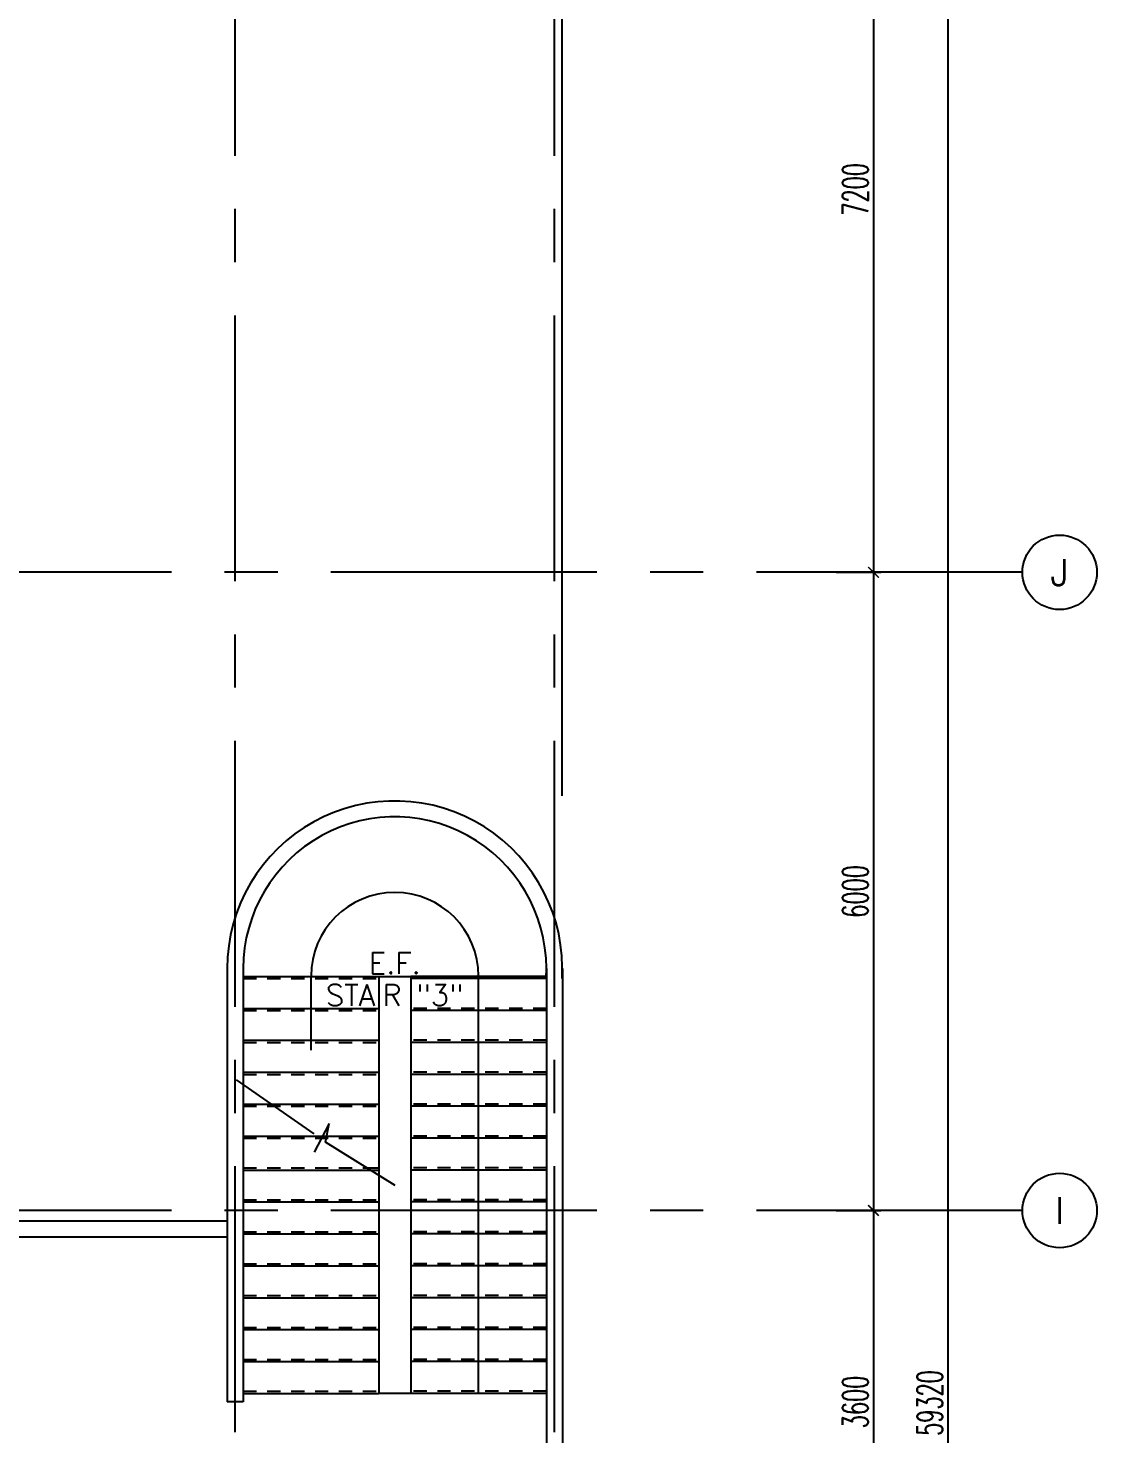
# Model space of a CAD drawing. Extents: x 276011.4 to 276105.3, y 57291.9 to 57371.4.
# Drawn here: x 276095.27 to 276105.32, y 57327.88 to 57341.1 of the extents above; entities that cross this region are included whole.
import ezdxf
from ezdxf.enums import TextEntityAlignment as Align

# ---------------------------------------------------------------- set-up
doc = ezdxf.new("R2010")
doc.units = 0
doc.header["$MEASUREMENT"] = 0
doc.header["$PDMODE"] = 34
doc.linetypes.add('CENTERX2', pattern=[4, 2.5, -0.5, 0.5, -0.5])
doc.linetypes.add('HIDDEN2', pattern=[0.1875, 0.125, -0.0625])
doc.layers.get('0').update_dxf_attribs({"color": 11, "linetype": 'CONTINUOUS'})
doc.layers.get('DEFPOINTS').update_dxf_attribs({"color": 11, "linetype": 'CONTINUOUS'})
for name, color, linetype in [('AX-CR', 11, 'CONTINUOUS'), ('AX-DIM', 11, 'CONTINUOUS'), ('AX-TXT', 11, 'CONTINUOUS'), ('AXES', 11, 'CENTERX2'), ('RM-NAME', 11, 'CONTINUOUS'), ('ROOF', 11, 'CONTINUOUS'), ('STR', 11, 'CONTINUOUS'), ('WALL', 11, 'CONTINUOUS')]:
    doc.layers.add(name, color=color, linetype=linetype)
doc.styles.add('ROMANS', font='ROMANS.shx', dxfattribs={"width": 0.6})
doc.dimstyles.new('STANDARD in', dxfattribs={"dimtxt": 0.24, "dimasz": 0.1, "dimexe": 0.07, "dimexo": 0.05, "dimgap": 0.05, "dimtad": 1, "dimdec": 0, "dimlfac": 1000, "dimzin": 0, "dimdsep": 46, "dimtxsty": 'ROMANS', "dimblk": 'ARCHTICK', "dimcen": 0.05, "dimdle": 0.05, "dimclrd": 7, "dimclre": 7, "dimclrt": 2, "dimadec": 0, "dimazin": 0, "dimtfac": 1, "dimtdec": 0, "dimtmove": 2, "dimatfit": 3, "dimldrblk": 'ARCHTICK', "dimfxl": 0, "dimtolj": 1, "dimtzin": 0, "dimarcsym": 0})

# ---------------------------------------------------------------- blocks, each defined once
blk = doc.blocks.new('_ARCHTICK')
at = {"color": 0, "linetype": 'ByBlock', "const_width": 0.15}
blk.add_lwpolyline([(-0.5, -0.5), (0.5, 0.5)], dxfattribs=at)
blk = doc.blocks.new('*D161')
at = {"layer": 'AX-DIM', "color": 7, "lineweight": -2, "ltscale": 0.3}
for p, q in [((276095.065, 57369.361), (276095.065, 57370.081)), ((276100.29, 57333.883), (276100.29, 57370.081)), ((276095.015, 57370.011), (276100.34, 57370.011))]:
    blk.add_line(p, q, dxfattribs=at)
at = {"layer": 'DEFPOINTS', "color": 0, "ltscale": 0.3}
for p in [(276100.29, 57370.011), (276095.065, 57369.311), (276100.29, 57333.833)]:
    blk.add_point(p, dxfattribs=at)
at = {"layer": 'AX-DIM', "color": 7, "lineweight": -2, "ltscale": 0.3, "xscale": 0.1, "yscale": 0.1, "zscale": 0.1, "rotation": 180}
blk.add_blockref('_ARCHTICK', (276095.065, 57370.011), dxfattribs=at)
at = {"layer": 'AX-DIM', "color": 7, "lineweight": -2, "ltscale": 0.3, "xscale": 0.1, "yscale": 0.1, "zscale": 0.1}
blk.add_blockref('_ARCHTICK', (276100.29, 57370.011), dxfattribs=at)
at = {"layer": 'AX-DIM', "color": 2, "ltscale": 0.3, "insert": (276097.678, 57370.181), "char_height": 0.24, "attachment_point": 5, "style": 'ROMANS'}
blk.add_mtext('\\A1;5225', dxfattribs=at)
blk = doc.blocks.new('*D159')
at = {"layer": 'AX-DIM', "color": 7, "lineweight": -2, "ltscale": 0.3}
for p, q in [((276095.115, 57357.833), (276103.985, 57357.833)), ((276103.915, 57357.883), (276103.915, 57298.463)), ((276095.115, 57298.513), (276103.985, 57298.513))]:
    blk.add_line(p, q, dxfattribs=at)
at = {"layer": 'DEFPOINTS', "color": 0, "ltscale": 0.3}
for p in [(276095.065, 57357.833), (276095.065, 57298.513), (276103.915, 57298.513)]:
    blk.add_point(p, dxfattribs=at)
at = {"layer": 'AX-DIM', "color": 7, "lineweight": -2, "ltscale": 0.3, "xscale": 0.1, "yscale": 0.1, "zscale": 0.1}
for p, rotation in [((276103.915, 57357.833), 90), ((276103.915, 57298.513), 270)]:
    blk.add_blockref('_ARCHTICK', p, dxfattribs=dict(at, rotation=rotation))
at = {"layer": 'AX-DIM', "color": 2, "ltscale": 0.3, "insert": (276103.745, 57328.173), "char_height": 0.24, "attachment_point": 5, "rotation": 90, "style": 'ROMANS'}
blk.add_mtext('\\A1;59320', dxfattribs=at)
blk = doc.blocks.new('*D154')
at = {"layer": 'AX-DIM', "color": 7, "lineweight": -2, "ltscale": 0.3}
for p, q in [((276102.865, 57335.983), (276103.285, 57335.983)), ((276103.215, 57336.033), (276103.215, 57329.933)), ((276102.865, 57329.983), (276103.285, 57329.983))]:
    blk.add_line(p, q, dxfattribs=at)
at = {"layer": 'DEFPOINTS', "color": 0, "ltscale": 0.3}
for p in [(276102.815, 57335.983), (276102.815, 57329.983), (276103.215, 57329.983)]:
    blk.add_point(p, dxfattribs=at)
at = {"layer": 'AX-DIM', "color": 7, "lineweight": -2, "ltscale": 0.3, "xscale": 0.1, "yscale": 0.1, "zscale": 0.1}
for p, rotation in [((276103.215, 57335.983), 90), ((276103.215, 57329.983), 270)]:
    blk.add_blockref('_ARCHTICK', p, dxfattribs=dict(at, rotation=rotation))
at = {"layer": 'AX-DIM', "color": 2, "ltscale": 0.3, "insert": (276103.045, 57332.983), "char_height": 0.24, "attachment_point": 5, "rotation": 90, "style": 'ROMANS'}
blk.add_mtext('\\A1;6000', dxfattribs=at)
blk = doc.blocks.new('AXR')
at = {"layer": 'AX-CR'}
blk.add_circle((350, 0), 350, dxfattribs=at)
at = {"layer": 'AX-TXT', "style": 'ROMANS'}
blk.add_attdef('AX', text='', height=250, dxfattribs=at).set_placement((350, 0), align=Align.MIDDLE)
blk = doc.blocks.new('*D150')
at = {"layer": 'AX-DIM', "color": 7, "lineweight": -2, "ltscale": 0.3}
for p, q in [((276103.215, 57330.033), (276103.215, 57326.333)), ((276102.865, 57329.983), (276103.285, 57329.983)), ((276102.865, 57326.383), (276103.285, 57326.383))]:
    blk.add_line(p, q, dxfattribs=at)
at = {"layer": 'DEFPOINTS', "color": 0, "ltscale": 0.3}
for p in [(276102.815, 57329.983), (276102.815, 57326.383), (276103.215, 57326.383)]:
    blk.add_point(p, dxfattribs=at)
at = {"layer": 'AX-DIM', "color": 7, "lineweight": -2, "ltscale": 0.3, "xscale": 0.1, "yscale": 0.1, "zscale": 0.1}
for p, rotation in [((276103.215, 57329.983), 90), ((276103.215, 57326.383), 270)]:
    blk.add_blockref('_ARCHTICK', p, dxfattribs=dict(at, rotation=rotation))
at = {"layer": 'AX-DIM', "color": 2, "ltscale": 0.3, "insert": (276103.045, 57328.183), "char_height": 0.24, "attachment_point": 5, "rotation": 90, "style": 'ROMANS'}
blk.add_mtext('\\A1;3600', dxfattribs=at)
blk = doc.blocks.new('*D146')
at = {"layer": 'AX-DIM', "color": 7, "lineweight": -2, "ltscale": 0.3}
for p, q in [((276102.865, 57343.183), (276103.285, 57343.183)), ((276103.215, 57343.233), (276103.215, 57335.933)), ((276102.865, 57335.983), (276103.285, 57335.983))]:
    blk.add_line(p, q, dxfattribs=at)
at = {"layer": 'DEFPOINTS', "color": 0, "ltscale": 0.3}
for p in [(276102.815, 57343.183), (276102.815, 57335.983), (276103.215, 57335.983)]:
    blk.add_point(p, dxfattribs=at)
at = {"layer": 'AX-DIM', "color": 7, "lineweight": -2, "ltscale": 0.3, "xscale": 0.1, "yscale": 0.1, "zscale": 0.1}
for p, rotation in [((276103.215, 57343.183), 90), ((276103.215, 57335.983), 270)]:
    blk.add_blockref('_ARCHTICK', p, dxfattribs=dict(at, rotation=rotation))
at = {"layer": 'AX-DIM', "color": 2, "ltscale": 0.3, "insert": (276103.045, 57339.583), "char_height": 0.24, "attachment_point": 5, "rotation": 90, "style": 'ROMANS'}
blk.add_mtext('\\A1;7200', dxfattribs=at)

msp = doc.modelspace()

# ---------------------------------------------------------------- linework, layer by layer
for p, q in [((276097.9589, 57330.7031), (276097.2276, 57331.2109)), ((276098.0993, 57330.8017), (276097.9589, 57330.5328)), ((276098.0642, 57330.6263), (276098.0993, 57330.8017)), ((276098.7195, 57330.2172), (276098.0642, 57330.6263))]:
    msp.add_line(p, q)
at = {"layer": 'AXES'}
for p, q in [((276097.2155, 57291.8986), (276097.2155, 57370.7113)), ((276100.2155, 57291.8986), (276100.2155, 57370.7113)), ((276104.6155, 57335.9829), (276036.5755, 57335.9829)), ((276104.6155, 57335.9829), (276052.5255, 57335.9829)), ((276104.6155, 57329.9829), (276052.5255, 57329.9829))]:
    msp.add_line(p, q, dxfattribs=at)
at = {"layer": 'ROOF'}
for p, q in [((276098.5655, 57332.1831), (276098.5655, 57328.2631)), ((276098.5655, 57332.1831), (276098.8655, 57332.1831)), ((276098.8655, 57332.1831), (276098.8655, 57328.2631)), ((276097.1405, 57329.8829), (276095.0655, 57329.8829)), ((276097.1405, 57329.7329), (276095.0655, 57329.7329)), ((276098.8655, 57328.2631), (276098.5655, 57328.2631))]:
    msp.add_line(p, q, dxfattribs=at)
at = {"layer": 'STR'}
for p, q in [((276097.2905, 57332.1831), (276098.5655, 57332.1831)), ((276097.928, 57331.49), (276097.928, 57332.1856)), ((276100.1405, 57332.1831), (276098.8655, 57332.1831)), ((276100.1405, 57332.1631), (276098.8655, 57332.1631)), ((276099.503, 57328.2631), (276099.503, 57332.1856)), ((276097.2905, 57331.8831), (276098.5655, 57331.8831)), ((276100.1405, 57331.8631), (276098.8655, 57331.8631)), ((276097.2905, 57331.5831), (276098.5655, 57331.5831)), ((276100.1405, 57331.5631), (276098.8655, 57331.5631)), ((276097.2905, 57331.2831), (276098.5655, 57331.2831)), ((276100.1405, 57331.2631), (276098.8655, 57331.2631)), ((276097.2905, 57330.9831), (276098.5655, 57330.9831)), ((276100.1405, 57330.9631), (276098.8655, 57330.9631)), ((276097.2905, 57330.6831), (276098.5655, 57330.6831)), ((276100.1405, 57330.6631), (276098.8655, 57330.6631)), ((276097.2905, 57330.3631), (276098.5655, 57330.3631)), ((276098.4537, 57330.3831), (276098.5655, 57330.3831)), ((276098.4857, 57330.3631), (276098.5655, 57330.3631)), ((276100.1405, 57330.3631), (276098.8655, 57330.3631)), ((276097.2905, 57330.0631), (276098.5655, 57330.0631)), ((276100.1405, 57330.0631), (276098.8655, 57330.0631)), ((276097.2905, 57329.7631), (276098.5655, 57329.7631)), ((276100.1405, 57329.7631), (276098.8655, 57329.7631)), ((276097.2905, 57329.4631), (276098.5655, 57329.4631)), ((276100.1405, 57329.4631), (276098.8655, 57329.4631)), ((276097.2905, 57329.1631), (276098.5655, 57329.1631)), ((276100.1405, 57329.1631), (276098.8655, 57329.1631)), ((276097.2905, 57328.8631), (276098.5655, 57328.8631)), ((276100.1405, 57328.8631), (276098.8655, 57328.8631)), ((276097.2905, 57328.5631), (276098.5655, 57328.5631)), ((276100.1405, 57328.5631), (276098.8655, 57328.5631)), ((276097.2905, 57328.2631), (276098.5655, 57328.2631)), ((276100.1405, 57328.2631), (276098.8655, 57328.2631))]:
    msp.add_line(p, q, dxfattribs=at)
at = {"layer": 'STR', "linetype": 'HIDDEN2'}
for p, q in [((276097.2905, 57332.1631), (276098.5655, 57332.1631)), ((276100.1405, 57332.1831), (276098.8655, 57332.1831)), ((276100.1405, 57332.1631), (276098.8655, 57332.1631)), ((276100.1405, 57331.8831), (276098.8655, 57331.8831)), ((276097.2905, 57331.8631), (276098.5655, 57331.8631)), ((276097.2905, 57331.5631), (276098.5655, 57331.5631)), ((276100.1405, 57331.5831), (276098.8655, 57331.5831)), ((276097.2905, 57331.2631), (276098.5655, 57331.2631)), ((276100.1405, 57331.2831), (276098.8655, 57331.2831)), ((276097.2905, 57330.9631), (276098.5655, 57330.9631)), ((276100.1405, 57330.9831), (276098.8655, 57330.9831)), ((276097.2905, 57330.6631), (276098.5655, 57330.6631)), ((276100.1405, 57330.6831), (276098.8655, 57330.6831)), ((276097.2905, 57330.3831), (276098.5655, 57330.3831)), ((276098.4537, 57330.3831), (276098.5655, 57330.3831)), ((276098.4857, 57330.3631), (276098.5655, 57330.3631)), ((276100.1405, 57330.3831), (276098.8655, 57330.3831)), ((276097.2905, 57330.0831), (276098.5655, 57330.0831)), ((276100.1405, 57330.0831), (276098.8655, 57330.0831)), ((276097.2905, 57329.7831), (276098.5655, 57329.7831)), ((276100.1405, 57329.7831), (276098.8655, 57329.7831)), ((276097.2905, 57329.4831), (276098.5655, 57329.4831)), ((276100.1405, 57329.4831), (276098.8655, 57329.4831)), ((276097.2905, 57329.1831), (276098.5655, 57329.1831)), ((276100.1405, 57329.1831), (276098.8655, 57329.1831)), ((276097.2905, 57328.8831), (276098.5655, 57328.8831)), ((276100.1405, 57328.8831), (276098.8655, 57328.8831)), ((276097.2905, 57328.5831), (276098.5655, 57328.5831)), ((276100.1405, 57328.5831), (276098.8655, 57328.5831)), ((276097.2905, 57328.2831), (276098.5655, 57328.2831)), ((276100.1405, 57328.2831), (276098.8655, 57328.2831))]:
    msp.add_line(p, q, dxfattribs=at)
at = {"layer": 'STR'}
msp.add_arc((276098.7155, 57332.1856), 0.7875, 0, 180, dxfattribs=at)
at = {"layer": 'WALL'}
for p, q in [((276097.1405, 57332.2585), (276097.1405, 57328.1829)), ((276097.2905, 57332.2585), (276097.2905, 57328.1829)), ((276100.1405, 57332.2585), (276100.1405, 57326.6329)), ((276100.2905, 57332.2585), (276100.2905, 57326.4829))]:
    msp.add_line(p, q, dxfattribs=at)
at = {"layer": 'WALL', "linetype": 'ByBlock', "ltscale": 0.3}
msp.add_line((276097.2905, 57328.1829), (276097.1405, 57328.1829), dxfattribs=at)
at = {"layer": 'WALL'}
for radius, start, end in [(1.575, 356.52974, 180), (1.425, 356.16393, 180.00002)]:
    msp.add_arc((276098.7155, 57332.2585), radius, start, end, dxfattribs=at)

# ---------------------------------------------------------------- block references
at = {"layer": 'AXES', "xscale": 0.001, "yscale": 0.001, "zscale": 0.001}
for p, values in [((276104.6155, 57335.9829), {'AX': 'J'}), ((276104.6155, 57329.9829), {'AX': 'I'})]:
    msp.add_blockref('AXR', p, dxfattribs=at).add_auto_attribs(values)

# ---------------------------------------------------------------- texts
at = {"layer": 'RM-NAME', "style": 'ROMANS'}
for s, p in [('E.F.', (276098.7153, 57332.3074)), ('STAIR "3"', (276098.7153, 57332.0074))]:
    msp.add_text(s, height=0.2, dxfattribs=at).set_placement(p, align=Align.MIDDLE)

# ---------------------------------------------------------------- dimensions: what is measured, and where the dimension line sits
at = {"layer": 'AX-DIM'}
dim = msp.add_linear_dim(base=(276100.2905, 57370.0113), p1=(276095.0655, 57369.3113), p2=(276100.2905, 57333.8329), dimstyle='STANDARD in', dxfattribs=at)
dim.commit()
dim.dimension.update_dxf_attribs({"geometry": '*D161', "text_midpoint": (276097.678, 57370.1813)})
for base, p1, p2, picture, middle in [((276103.9155, 57298.5129), (276095.0655, 57357.8329), (276095.0655, 57298.5129), '*D159', (276103.7455, 57328.1729)), ((276103.2155, 57335.9829), (276102.8155, 57343.1829), (276102.8155, 57335.9829), '*D146', (276103.0455, 57339.5829)), ((276103.2155, 57329.9829), (276102.8155, 57335.9829), (276102.8155, 57329.9829), '*D154', (276103.0455, 57332.9829)), ((276103.2155, 57326.3829), (276102.8155, 57329.9829), (276102.8155, 57326.3829), '*D150', (276103.0455, 57328.1829))]:
    dim = msp.add_linear_dim(base=base, p1=p1, p2=p2, angle=270, dimstyle='STANDARD in', dxfattribs=at)
    dim.commit()
    dim.dimension.update_dxf_attribs({"geometry": picture, "text_midpoint": middle})

doc.saveas('drawing.dxf')
